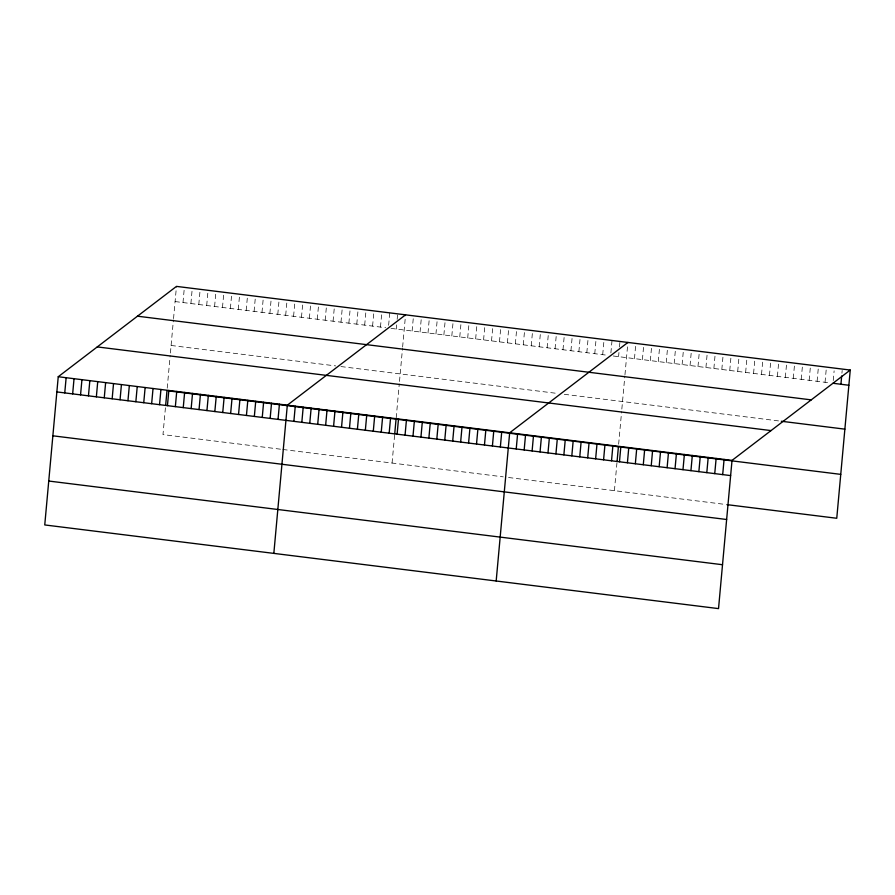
<?xml version="1.0" encoding="UTF-8"?>
<svg xmlns="http://www.w3.org/2000/svg" width="895" height="895" viewBox="0 0 895 895"><rect width="100%" height="100%" fill="white"/><g stroke="black" fill="none" stroke-linecap="round" stroke-linejoin="round"><path stroke-width="0.67" stroke-dasharray="4.47 3.36" d="M165.43 407.773L162.98 434.601L281.477 449.312M167.208 388.184L170.184 355.528M170.408 353.01L173.429 319.862M173.54 318.642L176.472 286.389M182.994 302.555L184.37 287.362M190.892 303.539L192.268 288.347M198.791 304.513L200.167 289.331M206.689 305.497L208.076 290.304M214.587 306.482L215.975 291.289M222.486 307.455L223.873 292.273M230.384 308.439L231.771 293.247M238.283 309.424L239.67 294.231M246.181 310.408L247.568 295.216M254.09 311.382L255.467 296.189M261.989 312.366L263.365 297.174M269.887 313.351L271.263 298.158M277.786 314.324L279.162 299.143M285.684 315.308L287.06 300.116M293.582 316.293L294.97 301.1M301.481 317.266L302.868 302.085M309.379 318.251L310.766 303.058M317.277 319.235L318.665 304.043M325.176 320.209L326.563 305.027M333.074 321.193L334.461 306M340.984 322.178L342.36 306.985M348.882 323.162L350.258 307.969M356.781 324.135L358.157 308.943M364.679 325.12L366.055 309.927M372.577 326.104L373.965 310.912M380.476 327.078L381.863 311.896M388.631 325.299L389.761 312.87M396.272 329.047L396.653 324.896M397.156 319.381L397.66 313.854M392.066 463.051L394.729 433.784M396.183 417.898L399.271 383.977M399.494 381.46L402.515 348.312M402.616 347.092L405.558 314.839M412.114 331.005L413.501 315.823M420.057 332L421.444 316.808M428 332.985L429.376 317.792M435.943 333.969L437.319 318.777M443.875 334.954L445.262 319.761M451.818 335.938L453.206 320.746M459.761 336.923L461.149 321.741M467.705 337.918L469.081 322.726M475.648 338.903L477.024 323.71M483.58 339.887L484.967 324.695M491.523 340.872L492.91 325.679M499.466 341.856L500.853 326.664M507.409 342.841L508.785 327.659M515.352 343.825L516.728 328.644M523.284 344.821L524.671 329.628M531.227 345.806L532.614 330.613M539.17 346.79L540.558 331.597M547.113 347.775L548.49 332.582M555.057 348.759L556.433 333.567M562.989 349.744L564.376 334.562M570.932 350.728L572.319 335.547M578.875 351.724L580.262 336.531M586.818 352.708L588.194 337.516M594.761 353.693L596.137 338.5M602.693 354.677L604.08 339.485M610.893 352.898L612.023 340.469M618.579 356.646L618.96 352.507M619.463 346.98L619.966 341.465M614.418 490.661L616.968 462.614M618.635 444.244L621.611 411.588M621.835 409.071L624.855 375.922M624.967 374.703L627.898 342.449M634.465 358.626L635.842 343.434M642.409 359.611L643.785 344.418M650.341 360.595L651.728 345.403M658.284 361.58L659.671 346.387M666.227 362.564L667.603 347.383M674.17 363.549L675.546 348.368M682.113 364.545L683.489 349.352M690.045 365.529L691.432 350.337M697.988 366.514L699.375 351.321M705.931 367.498L707.318 352.306M713.874 368.483L715.25 353.29M721.817 369.467L723.194 354.286M729.749 370.452L731.137 355.27M737.693 371.447L739.08 356.255M745.636 372.432L747.023 357.239M753.579 373.416L754.955 358.224M761.522 374.401L762.898 359.208M769.454 375.385L770.841 360.193M777.397 376.37L778.784 361.188M785.34 377.366L786.727 362.173M793.283 378.35L794.659 363.157M801.226 379.335L802.602 364.142M809.158 380.319L810.546 365.126M817.101 381.304L818.489 366.111M825.045 382.288L826.432 367.107M833.234 380.52L834.118 370.854M841.926 373.215L842.184 370.452M175.096 301.57L385.745 327.738M391.014 328.387L607.996 355.337M613.288 355.997L829.016 382.78M171.09 345.47L335.67 365.91M340.939 366.558L557.674 393.476M564.297 394.303L780.026 421.097M282.798 449.48L503.247 476.856M508.539 477.516L725.588 504.467"/><path stroke-width="1.34" d="M850.25 370.06L176.472 286.389L58.242 376.728L44.75 524.94L718.528 608.611L732.02 460.399L850.25 370.06L836.758 518.272L726.908 504.635M64.753 392.894L66.14 377.712M72.652 393.878L74.039 378.686M80.55 394.863L81.937 379.67M88.448 395.836L89.836 380.655M96.358 396.821L97.734 381.628M104.256 397.805L105.632 382.612M112.155 398.778L113.531 383.597M120.053 399.763L121.429 384.57M127.951 400.747L129.339 385.555M135.85 401.732L137.237 386.539M143.748 402.705L145.135 387.513M151.647 403.69L153.034 388.497M159.545 404.674L160.932 389.482M165.653 405.334L166.985 390.701L840.752 474.372M167.443 405.648L168.831 390.466M175.353 406.632L176.729 391.439M183.251 407.617L184.627 392.424M191.15 408.59L192.526 393.408M199.048 409.574L200.424 394.382M206.946 410.559L208.334 395.366M214.845 411.532L216.232 396.351M222.743 412.517L224.13 397.324M230.641 413.501L232.029 398.309M238.54 414.474L239.927 399.293M246.438 415.459L247.826 400.266M254.348 416.443L255.724 401.251M262.246 417.428L263.622 402.235M270.145 418.401L271.521 403.22M278.043 419.386L279.419 404.193M273.836 553.39L287.317 405.178L405.558 314.839M293.884 421.355L295.26 406.162M301.828 422.339L303.204 407.147M309.759 423.324L311.147 408.131M317.703 424.308L319.09 409.116M325.646 425.293L327.022 410.111M333.589 426.288L334.965 411.096M341.532 427.273L342.908 412.08M349.464 428.257L350.851 413.065M357.407 429.242L358.794 414.049M365.35 430.226L366.737 415.034M373.293 431.211L374.669 416.03M381.236 432.195L382.612 417.014M389.168 433.191L390.556 417.999M394.729 433.784L396.06 419.151M397.111 434.176L398.499 418.983M405.055 435.16L406.442 419.968M412.998 436.145L414.374 420.952M420.941 437.129L422.317 421.937M428.873 438.114L430.26 422.932M436.816 439.098L438.203 423.917M444.759 440.094L446.146 424.901M452.702 441.078L454.078 425.886M460.645 442.063L462.021 426.87M468.577 443.047L469.964 427.855M476.52 444.032L477.908 428.839M484.464 445.016L485.851 429.835M492.407 446.012L493.783 430.819M500.35 446.997L501.726 431.804M496.177 581L509.669 432.788L627.898 342.449M516.225 448.966L517.612 433.773M524.168 449.95L525.555 434.757M532.111 450.935L533.487 435.753M540.054 451.919L541.43 436.738M547.986 452.915L549.373 437.722M555.929 453.899L557.317 438.707M563.872 454.884L565.26 439.691M571.815 455.868L573.192 440.676M579.759 456.853L581.135 441.66M587.691 457.837L589.078 442.656M595.634 458.822L597.021 443.64M603.577 459.817L604.964 444.625M611.52 460.802L612.896 445.609M617.08 461.395L618.411 446.762M619.463 461.786L620.839 446.594M627.406 462.771L628.782 447.578M635.338 463.755L636.725 448.563M643.281 464.74L644.668 449.558M651.224 465.736L652.6 450.543M659.168 466.72L660.544 451.527M667.111 467.705L668.487 452.512M675.043 468.689L676.43 453.496M682.986 469.674L684.373 454.481M690.929 470.658L692.316 455.477M698.872 471.643L700.248 456.461M706.815 472.638L708.191 457.446M714.747 473.623L716.134 458.43M722.69 474.607L724.077 459.415M840.931 384.268L841.68 375.978M832.988 383.273L848.863 385.253M137.461 316.192L811.228 399.875M781.346 421.254L844.869 429.152M97.253 346.913L771.031 430.584M58.242 376.728L732.02 460.399M56.855 391.92L730.633 475.592M52.861 435.809L726.639 519.492M48.744 481.04L722.522 564.723"/></g></svg>
